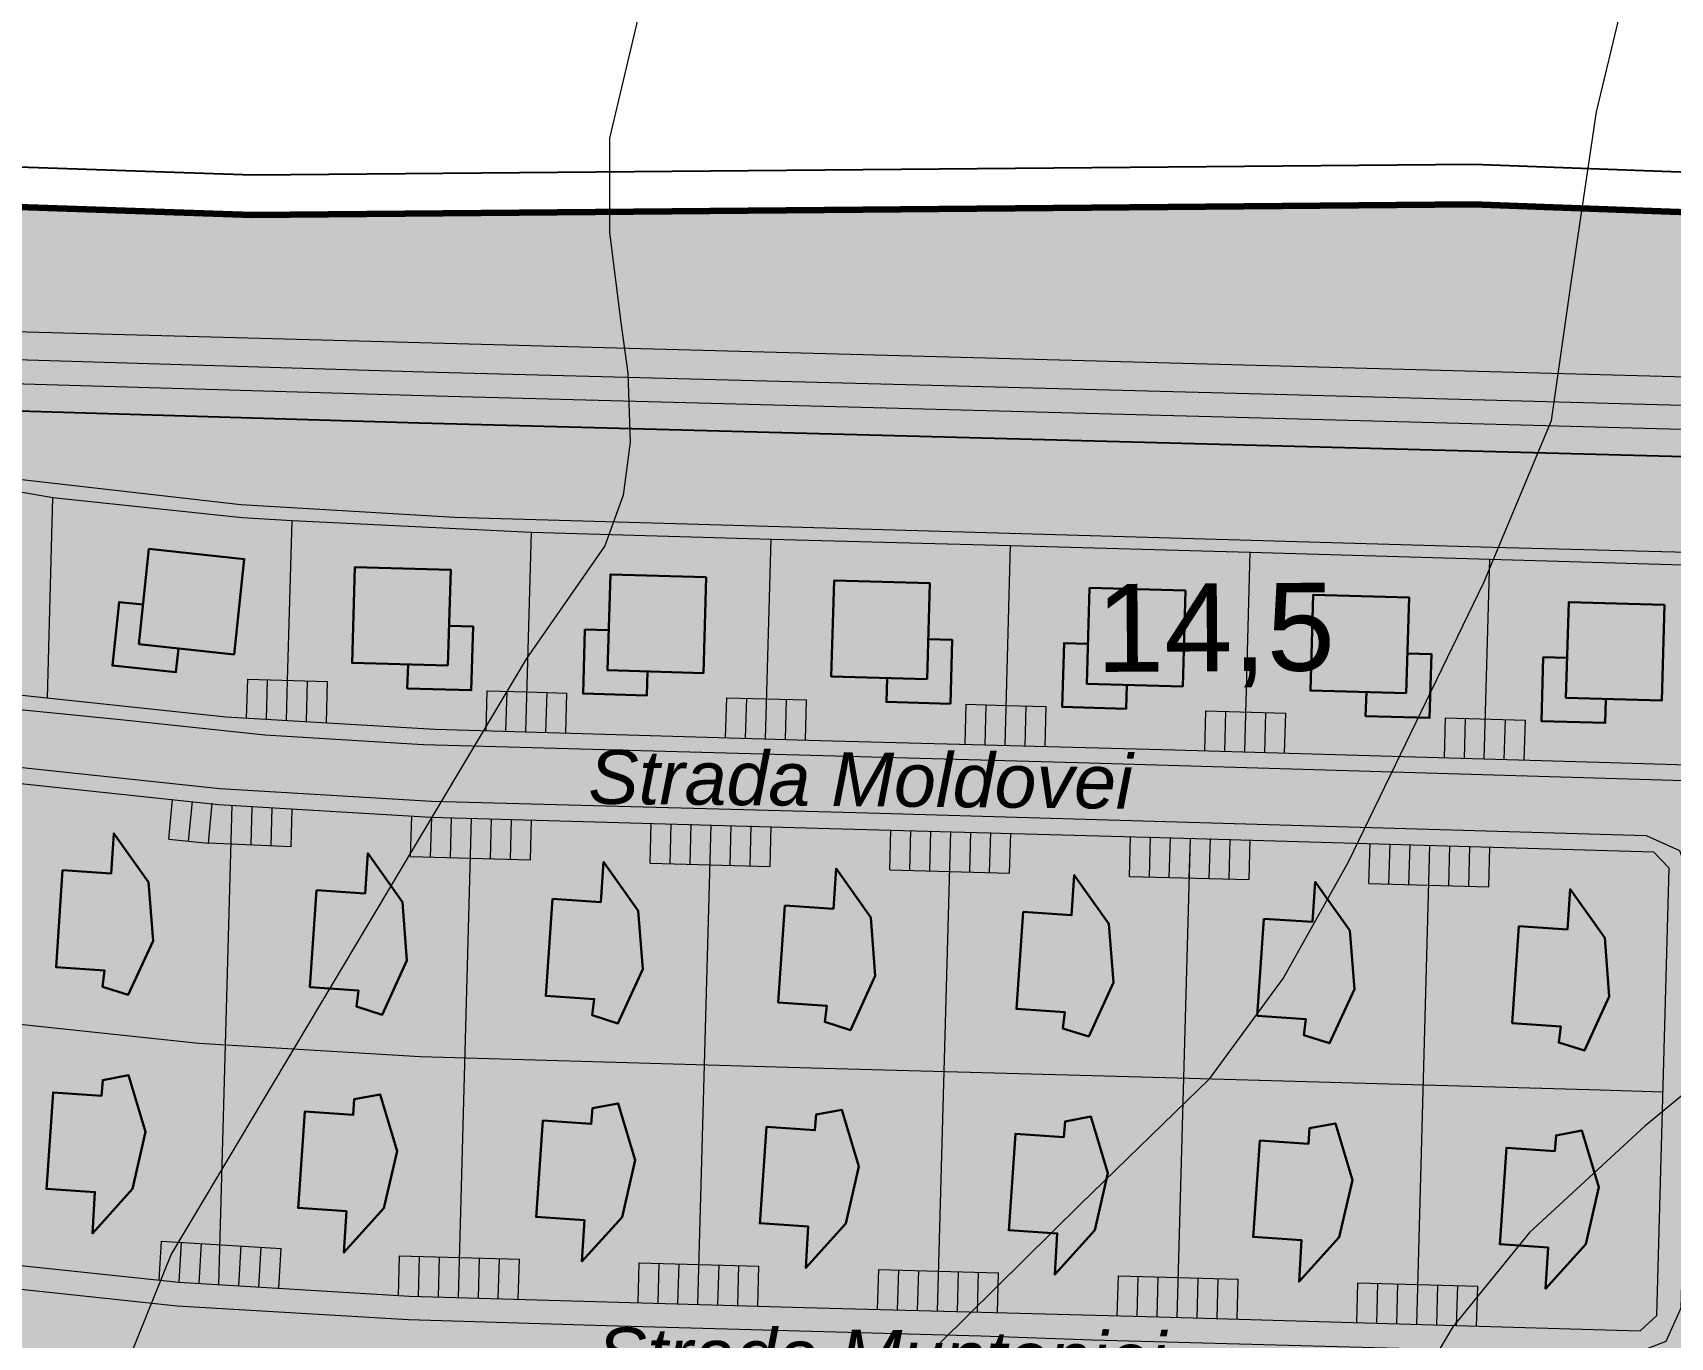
# Model space of a CAD drawing. Header units: metres. Extents: x 783184 to 1587399, y 282652 to 580595.
# Drawn here: x 788880.6 to 789085.5, y 290778.1 to 290941.3 of the extents above; entities that cross this region are included whole.
import ezdxf

# ---------------------------------------------------------------- set-up
doc = ezdxf.new("R2010")
doc.units = ezdxf.units.M
doc.header["$LTSCALE"] = 0.5
for name, color, linetype in [('cfr', 51, 'CONTINUOUS'), ('cladiri', 18, 'CONTINUOUS'), ('curbe  de nivelI', 7, 'CONTINUOUS'), ('denumire strazi', 3, 'CONTINUOUS'), ('Limita intravilan existent', 1, 'CONTINUOUS'), ('Limita intravilan propus', 5, 'CONTINUOUS'), ('locuinte P+3 P+4', 7, 'CONTINUOUS'), ('spatii verzi', 90, 'CONTINUOUS'), ('strazi', 7, 'CONTINUOUS'), ('zona activitati de turism si ageremnt', 7, 'CONTINUOUS')]:
    doc.layers.add(name, color=color, linetype=linetype)
doc.layers.add('cote de nivel', color=1, linetype='CONTINUOUS', lineweight=211)
doc.layers.add('Limite proprietati', color=7, linetype='CONTINUOUS', lineweight=5)
doc.styles.add('arial', font='arial.ttf')
doc.styles.add('ARIAL_ITALIC', font='ariali.ttf')

msp = doc.modelspace()

# ---------------------------------------------------------------- hatches: boundary and pattern name
at = {"layer": 'cfr', "lineweight": 70}
msp.add_hatch(color=193, dxfattribs=at).paths.add_polyline_path([(789737.12834, 290892.33896), (789732.91544, 290901.41289), (789710.73855, 290891.89087), (789670.24496, 290885.28906), (789654.21642, 290884.34661), (789586.9717, 290885.02966), (789361.61771, 290890.94557), (789240.6482, 290894.1634), (788929.21994, 290902.44748), (788876.68739, 290904.01832), (788836.65495, 290920.07741), (788804.27279, 290933.06729), (788771.62404, 290903.73721), (788840.77918, 290739.43212), (788849.99606, 290743.31146), (788783.60245, 290901.05543), (788806.32592, 290921.46911), (788832.93183, 290910.79634), (788874.61293, 290894.07588), (788928.93754, 290892.45146), (789240.38229, 290884.16693), (789361.35528, 290880.94901), (789586.78969, 290875.031), (789654.45941, 290874.34363), (789671.3459, 290875.33653), (789713.55751, 290882.21843)])
at = {"layer": 'cladiri', "lineweight": 30}
h = msp.add_hatch(color=0, dxfattribs=at)
h.paths.add_polyline_path([(788907.05345, 290875.46074), (788895.12038, 290876.72635), (788893.85477, 290864.79328), (788905.78784, 290863.52767)])
h.paths.add_polyline_path([(788893.85477, 290864.79328), (788894.38211, 290869.76539), (788891.39884, 290870.0818), (788890.5551, 290862.12641), (788898.51048, 290861.28267), (788898.82688, 290864.26594)])
h = msp.add_hatch(color=0, dxfattribs=at)
h.paths.add_polyline_path([(788932.90132, 290874.10967), (788920.9063, 290874.45537), (788920.5606, 290862.46035), (788932.55562, 290862.11465)])
h.paths.add_polyline_path([(788935.69841, 290867.02615), (788932.69966, 290867.11258), (788932.55562, 290862.11465), (788927.55769, 290862.2587), (788927.47127, 290859.25994), (788935.46795, 290859.02948)])
h = msp.add_hatch(color=0, dxfattribs=at)
h.paths.add_polyline_path([(788964.88803, 290873.18781), (788952.89302, 290873.53351), (788952.54732, 290861.53849), (788964.54234, 290861.19279)])
h.paths.add_polyline_path([(788952.54732, 290861.53849), (788952.69136, 290866.53642), (788949.6926, 290866.62284), (788949.46214, 290858.62616), (788957.45882, 290858.3957), (788957.54524, 290861.39445)])
h = msp.add_hatch(color=0, dxfattribs=at)
h.paths.add_polyline_path([(788992.87767, 290872.42519), (788980.88265, 290872.77089), (788980.53695, 290860.77587), (788992.53197, 290860.43018)])
h.paths.add_polyline_path([(788995.67477, 290865.34168), (788992.67601, 290865.4281), (788992.53197, 290860.43018), (788987.53405, 290860.57422), (788987.44762, 290857.57546), (788995.4443, 290857.345)])
h = msp.add_hatch(color=0, dxfattribs=at)
h.paths.add_polyline_path([(789024.86439, 290871.50333), (789012.86937, 290871.84903), (789012.52367, 290859.85401), (789024.51869, 290859.50832)])
h.paths.add_polyline_path([(789012.52367, 290859.85401), (789012.66771, 290864.85194), (789009.66896, 290864.93836), (789009.43849, 290856.94168), (789017.43517, 290856.71122), (789017.5216, 290859.70997)])
h = msp.add_hatch(color=0, dxfattribs=at)
h.paths.add_polyline_path([(789052.85141, 290870.6527), (789040.85639, 290870.9984), (789040.51069, 290859.00338), (789052.50571, 290858.65768)])
h.paths.add_polyline_path([(789055.64851, 290863.56918), (789052.64975, 290863.65561), (789052.50571, 290858.65768), (789047.50778, 290858.80172), (789047.42136, 290855.80297), (789055.41804, 290855.5725)])
h = msp.add_hatch(color=0, dxfattribs=at)
h.paths.add_polyline_path([(789084.8383, 290869.73084), (789072.84328, 290870.07653), (789072.49759, 290858.08151), (789084.49261, 290857.73582)])
h.paths.add_polyline_path([(789072.49759, 290858.08151), (789072.64163, 290863.07944), (789069.64287, 290863.16586), (789069.41241, 290855.16918), (789077.40909, 290854.93872), (789077.49551, 290857.93747)])
for points in [[(788895.08657, 290835.01861), (788890.74447, 290841.11492), (788890.40101, 290836.09122), (788884.32898, 290836.50635), (788883.4987, 290824.3623), (788889.57073, 290823.94716), (788889.3294, 290821.93257), (788892.54666, 290820.91728), (788895.65104, 290827.68591)], [(788926.86383, 290832.53408), (788922.52173, 290838.63039), (788922.17827, 290833.60669), (788916.10624, 290834.02183), (788915.27596, 290821.87777), (788921.34799, 290821.46263), (788921.10666, 290819.44804), (788924.32392, 290818.43275), (788927.4283, 290825.20138)], [(788956.38048, 290831.44688), (788952.03838, 290837.54319), (788951.69492, 290832.51949), (788945.62289, 290832.93463), (788944.79261, 290820.79057), (788950.86464, 290820.37543), (788950.62331, 290818.36084), (788953.84057, 290817.34555), (788956.94495, 290824.11418)], [(788985.48415, 290830.61273), (788981.14205, 290836.70904), (788980.79858, 290831.68533), (788974.72655, 290832.10047), (788973.89628, 290819.95642), (788979.9683, 290819.54128), (788979.72698, 290817.52669), (788982.94424, 290816.5114), (788986.04861, 290823.28003)], [(789015.29599, 290829.81031), (789010.95389, 290835.90662), (789010.61042, 290830.88292), (789004.53839, 290831.29806), (789003.70812, 290819.154), (789009.78014, 290818.73886), (789009.53882, 290816.72427), (789012.75608, 290815.70898), (789015.86045, 290822.47761)], [(789045.4479, 290828.96032), (789041.1058, 290835.05663), (789040.76233, 290830.03293), (789034.69031, 290830.44807), (789033.86003, 290818.30401), (789039.93206, 290817.88887), (789039.69073, 290815.87429), (789042.90799, 290814.85899), (789046.01236, 290821.62763)], [(789077.35235, 290828.03364), (789073.01025, 290834.12995), (789072.66678, 290829.10625), (789066.59475, 290829.52139), (789065.76448, 290817.37733), (789071.8365, 290816.96219), (789071.59518, 290814.94761), (789074.81244, 290813.93231), (789077.91681, 290820.70095)], [(788889.21043, 290808.28944), (788883.1384, 290808.70457), (788882.31408, 290796.64768), (788888.3609, 290796.23427), (788888.04739, 290791.0649), (788893.06344, 290796.6259), (788894.70935, 290803.75338), (788892.58056, 290810.84919), (788889.34455, 290810.25117)], [(788920.69818, 290805.88806), (788914.62615, 290806.3032), (788913.80183, 290794.24631), (788919.84866, 290793.8329), (788919.53514, 290788.66353), (788924.5512, 290794.22452), (788926.1971, 290801.35201), (788924.06831, 290808.44781), (788920.8323, 290807.84979)], [(788950.4952, 290804.76849), (788944.42318, 290805.18363), (788943.59886, 290793.12674), (788949.64568, 290792.71332), (788949.33216, 290787.54396), (788954.34822, 290793.10495), (788955.99412, 290800.23243), (788953.86533, 290807.32824), (788950.62932, 290806.73022)], [(788978.49771, 290803.96146), (788972.42569, 290804.37659), (788971.60137, 290792.3197), (788977.64819, 290791.90629), (788977.33467, 290786.73692), (788982.35073, 290792.29792), (788983.99663, 290799.4254), (788981.86784, 290806.52121), (788978.63183, 290805.92319)], [(789009.66158, 290803.12265), (789003.58956, 290803.53779), (789002.76524, 290791.4809), (789008.81206, 290791.06748), (789008.49855, 290785.89811), (789013.5146, 290791.45911), (789015.1605, 290798.58659), (789013.03171, 290805.6824), (789009.79571, 290805.08438)], [(789040.25765, 290802.26203), (789034.18563, 290802.67717), (789033.36131, 290790.62028), (789039.40813, 290790.20687), (789039.09462, 290785.0375), (789044.11067, 290790.59849), (789045.75657, 290797.72598), (789043.62778, 290804.82178), (789040.39178, 290804.22376)], [(789071.11437, 290801.36578), (789065.04235, 290801.78092), (789064.21803, 290789.72403), (789070.26485, 290789.31062), (789069.95133, 290784.14125), (789074.96739, 290789.70225), (789076.61329, 290796.82973), (789074.4845, 290803.92554), (789071.24849, 290803.32752)]]:
    msp.add_hatch(color=0, dxfattribs=at).paths.add_polyline_path(points)
at = {"layer": 'locuinte P+3 P+4', "lineweight": 25, "true_color": 0xff3399}
msp.add_hatch(color=230, dxfattribs=at).paths.add_polyline_path([(789635.90233, 290861.71669), (789453.01587, 290866.89901), (789317.13602, 290870.38859), (789063.35072, 290876.90614), (788966.83172, 290879.70958), (788933.42382, 290880.6724), (788906.64964, 290882.2313), (788853.24026, 290888.33883), (788852.49202, 290859.2766), (788891.97469, 290855.32245), (788909.62039, 290853.45096), (788929.44281, 290852.26844), (789012.86073, 290849.94298), (789132.25886, 290846.41256), (789330.12122, 290840.91874), (789541.68384, 290834.83111), (789602.64603, 290833.74541), (789610.14781, 290834.13861), (789635.32953, 290840.98855)])
at = {"layer": 'locuinte P+3 P+4', "lineweight": 70, "true_color": 0xff3399}
msp.add_hatch(color=230, dxfattribs=at).paths.add_polyline_path([(789088.34811, 290834.69335), (789086.71152, 290838.97984), (789082.5246, 290840.85656), (788985.16468, 290843.69548), (788930.50156, 290845.16679), (788904.01184, 290846.74705), (788851.41038, 290852.32591), (788847.59178, 290851.43728), (788845.1279, 290848.40992), (788845.08381, 290844.46699), (788863.44497, 290789.22237), (788868.50294, 290785.14854), (788898.64593, 290781.9516), (788927.62925, 290780.22258), (788952.36518, 290779.50969), (788999.2718, 290778.20005), (789013.23319, 290777.69552), (789080.70895, 290775.87934), (789085.00589, 290777.51451), (789086.88399, 290781.71097)])
at = {"layer": 'spatii verzi', "lineweight": 70}
msp.add_hatch(color=256, dxfattribs=at).paths.add_polyline_path([(789732.89936, 290901.44754), (789729.12844, 290909.56951), (789721.96351, 290907.09537), (789710.5448, 290903.99456), (789696.85692, 290900.96311), (789679.54817, 290898.19139), (789666.05899, 290896.8076), (789645.77951, 290895.9234), (789626.72292, 290895.77178), (789338.99677, 290904.27273), (789152.8642, 290910.17352), (789007.08288, 290913.31263), (788853.52768, 290918.04064), (788829.31527, 290923.082), (788876.70172, 290903.97723), (789298.47365, 290892.52671), (789624.10254, 290884.63525), (789644.18928, 290884.39714), (789662.44921, 290884.52117), (789671.64135, 290885.51473), (789710.89453, 290891.96958)])
at = {"layer": 'zona activitati de turism si ageremnt', "lineweight": 20}
h = msp.add_hatch(dxfattribs=at)
h.set_pattern_fill('GOST_GROUND', color=132)
h.set_pattern_definition([(45, (-10956.988, 0), (14.14213562, -9e-16), [20]), (45, (-10953.988, 0), (14.14213562, -9e-16), [20]), (45, (-10950.988, 0), (14.14213562, -9e-16), [20])])
h.paths.add_polyline_path([(789960.43, 290754.62), (789948.886, 290767.954), (789929, 290934), (789920, 290984), (789906, 291017), (789865, 290965), (789828, 290929), (789790, 290903), (789741, 290884), (789728, 290912), (789689.713, 290903.052), (789608.354, 290898.422), (789530.632, 290899.745), (789444.036, 290903.815), (789403.963, 290905.698), (789272.001, 290911.982), (789060.83, 290919.837), (788908.033, 290918.514), (788838.64271, 290920.86547), (788853.24026, 290888.33883), (788852.49202, 290859.2766), (788841.24457, 290854.02585), (788862.96603, 290776.50677), (788904.79969, 290651.91197), (788932.62273, 290645.05987), (788896.80522, 290497.8213), (788974.14114, 290502.97163), (788963.43024, 290400.47191), (788854.26744, 290346.81395), (788830.58416, 290332.50866), (788794.33625, 290294.11498), (788768.81812, 290250.59962), (788737.21176, 290183.81719), (788727.5772, 290126.96053), (788795.13287, 289921.67692), (788861.26897, 289858.79684), (788986.25649, 289826.14723), (789153.29098, 289786.24259), (789274.77868, 289755.72632), (789399.92099, 289732.90238), (789440.63321, 289644.88971), (789178.96658, 289523.76039), (788683.36221, 289327.11058), (788785.57698, 289090.3679), (789027.44979, 289162.53767), (789055.24387, 289159.22426), (789050.76018, 288967.36668), (788870.87, 288892.8182), (789031.49748, 288520.78411), (789346.88236, 288526.13147), (789348.13, 288529.74), (789351.75, 288573.1), (789347.35, 288613.62), (789334.4, 288642.48), (789307.64, 288691.62), (789283.78, 288742.93), (789269.32, 288779.78), (789266.43, 288818.81), (789264.98, 288870.84), (789259.96, 288903.19), (789248.39, 288942.94), (789248.39, 288981.24), (789249.84, 289022.44), (789258.51, 289043.39), (789288.16, 289086.03), (789324.63, 289131.46), (789338.05, 289159.74), (789338.78, 289187.2), (789338.78, 289215.8), (789346.01, 289235.31), (789348.9, 289272.17), (789349.62, 289325.64), (789353.96, 289379.12), (789365.53, 289410.2), (789384.33, 289451.39), (789411.26, 289495.94), (789426.56, 289530.45), (789438.93, 289570.99), (789447.67, 289608.22), (789451.12, 289633.35), (789453.96, 289652), (789458.41, 289674.33), (789467.61, 289673.16), (789468.38, 289676.19), (789472.25, 289681.02), (789483.63, 289690.82), (789487.89, 289696.87), (789488.25, 289702.94), (789482.17, 289706.6), (789473.31, 289707.12), (789463.92, 289707.15), (789460.79, 289710.88), (789460.03427, 289720.33374), (789470.72, 289723.65), (789471.47023, 289725.54763), (789487.66516, 289727.19831), (789502.67076, 289718.92599), (789505.65, 289718.41), (789517.25133, 289721.22033), (789534.84, 289735.95), (789543.72, 289750.86), (789540.73, 289755.73), (789537.31187, 289755.68642), (789522.63, 289747.46), (789492.61, 289742.46), (789463.27875, 289741.27719), (789460.6, 289755.95), (789450.84, 289764.24), (789448.8, 289774.39), (789439.25, 289779.43), (789430.34, 289795), (789396.71, 289809.2), (789376.52, 289825.47), (789372.34, 289833.53), (789355.21, 289822.2), (789320.69, 289828.18), (789296.6, 289846.08), (789293.93, 289856.98), (789292.43, 289869.42), (789276.19, 289876.29), (789263.78, 289895.05), (789235.96, 289913.44), (789219.8, 289924.31), (789203.69, 289932.82), (789186.46, 289936.91), (789172.21186, 289942.21862), (789160.91, 289937.4), (789141.66, 289936.99), (789126.26, 289936.57), (789109.68, 289939.8), (789094.84, 289943.2), (789084.64, 289945.82), (789066.27, 289954.56), (789050.77, 289965.72), (789041.68, 289975.98), (789036.07, 289979.91), (789029.88, 289976.69), (789020.18, 289957.13), (789007.67, 289953.41), (788900.7, 289945.68), (788859.56, 289956.44), (788830.83, 289994.37), (788793.71, 290126.62), (788790.4, 290164.02), (788800.11, 290196.77), (788805.04, 290221.59), (788839, 290276.8), (788859.23, 290289.33), (788914.71, 290308.84), (788973.8, 290331.43), (789000.75, 290362.64), (789064.26, 290397.54), (789095.38, 290406.98), (789139.69943, 290419.7474), (789183.55, 290449.82), (789232.56, 290499.74), (789268.53, 290536.85), (789306.84, 290565.04), (789369.51, 290588.01), (789431.29, 290603.77), (789530.64, 290550.26), (789597.65, 290543.65), (789650.72, 290553.8), (789700.08, 290579.99), (789754.65, 290609.82), (789831.65, 290647.92), (789854.07, 290659.01), (789966.07, 290708.13)])

# ---------------------------------------------------------------- linework, layer by layer
at = {"layer": 'cfr', "color": 0, "lineweight": 20}
for points in [[(789734.63075, 290897.71839), (789713.23895, 290888.53347), (789671.54274, 290881.73559), (789654.91364, 290880.75783), (789587.37142, 290881.4439), (789544.03591, 290882.58153), (789447.52547, 290885.11509), (789361.96114, 290887.36129), (789240.98919, 290890.57918), (789133.48763, 290893.43875), (789036.00411, 290896.03184), (788929.54939, 290898.86357), (788875.76239, 290900.47192), (788834.57589, 290916.99397), (788805.21546, 290928.77169), (788775.87262, 290902.41148), (788843.17547, 290742.50723)], [(789735.89462, 290894.99621), (789714.08463, 290885.63174), (789671.87303, 290878.74983), (789654.98653, 290877.75693), (789587.31681, 290878.4443), (789543.95719, 290879.58256), (789447.44674, 290882.11612), (789361.88241, 290884.36232), (789240.90942, 290887.58024), (789133.40786, 290890.43981), (789035.92434, 290893.03291), (788929.46467, 290895.86477), (788875.14005, 290897.48919), (788833.45895, 290914.20964), (788805.8314, 290925.29224), (788779.46614, 290901.60695), (788845.94053, 290743.67103)]]:
    msp.add_lwpolyline(points, dxfattribs=at)
at = {"layer": 'cfr', "color": 0, "lineweight": 25}
msp.add_lwpolyline([(789737.12834, 290892.33896), (789713.55751, 290882.21843), (789671.3459, 290875.33653), (789654.45941, 290874.34363), (789586.78969, 290875.031), (789543.43006, 290876.16926), (789446.91962, 290878.70281), (789361.35528, 290880.94901), (789240.38229, 290884.16693), (789132.88074, 290887.02651), (789035.39721, 290889.6196), (788928.93754, 290892.45146), (788874.61293, 290894.07588), (788832.93183, 290910.79634), (788806.32592, 290921.46911), (788783.60245, 290901.05543), (788849.99606, 290743.31146)], dxfattribs=at)
at = {"layer": 'cladiri', "color": 0, "linetype": 'ByBlock', "lineweight": 30}
for points in [[(788893.85477, 290864.79328), (788895.12038, 290876.72635), (788907.05345, 290875.46074), (788905.78784, 290863.52767)], [(788932.55562, 290862.11465), (788932.90132, 290874.10967), (788920.9063, 290874.45537), (788920.5606, 290862.46035)], [(788964.88803, 290873.18781), (788964.54234, 290861.19279), (788952.54732, 290861.53849), (788952.89302, 290873.53351)], [(788992.53197, 290860.43018), (788992.87767, 290872.42519), (788980.88265, 290872.77089), (788980.53695, 290860.77587)], [(789024.86439, 290871.50333), (789024.51869, 290859.50832), (789012.52367, 290859.85401), (789012.86937, 290871.84903)], [(789052.50571, 290858.65768), (789052.85141, 290870.6527), (789040.85639, 290870.9984), (789040.51069, 290859.00338)], [(789084.8383, 290869.73084), (789084.49261, 290857.73582), (789072.49759, 290858.08151), (789072.84328, 290870.07653)]]:
    msp.add_lwpolyline(points, close=True, dxfattribs=at)
for points in [[(788894.3821, 290869.76539), (788891.39884, 290870.0818), (788890.5551, 290862.12641), (788898.51048, 290861.28267), (788898.82688, 290864.26594)], [(788932.69966, 290867.11258), (788935.69841, 290867.02615), (788935.46795, 290859.02948), (788927.47127, 290859.25994), (788927.55769, 290862.2587)], [(788952.69136, 290866.53642), (788949.6926, 290866.62284), (788949.46214, 290858.62616), (788957.45882, 290858.3957), (788957.54524, 290861.39445)], [(788992.67601, 290865.4281), (788995.67477, 290865.34168), (788995.4443, 290857.345), (788987.44762, 290857.57546), (788987.53405, 290860.57422)], [(789012.66771, 290864.85194), (789009.66896, 290864.93836), (789009.43849, 290856.94168), (789017.43517, 290856.71122), (789017.5216, 290859.70997)], [(789052.64975, 290863.65561), (789055.64851, 290863.56918), (789055.41804, 290855.5725), (789047.42136, 290855.80297), (789047.50778, 290858.80172)], [(789072.64163, 290863.07944), (789069.64287, 290863.16586), (789069.41241, 290855.16918), (789077.40909, 290854.93872), (789077.49551, 290857.93747)]]:
    msp.add_lwpolyline(points, dxfattribs=at)
at = {"layer": 'cladiri', "color": 0, "lineweight": 30}
for points in [[(788884.32898, 290836.50635), (788890.40101, 290836.09122), (788890.74447, 290841.11492), (788895.08657, 290835.01861), (788895.65104, 290827.68591), (788892.54666, 290820.91728), (788889.3294, 290821.93257), (788889.57073, 290823.94716), (788883.4987, 290824.3623), (788884.32898, 290836.50635)], [(788916.10624, 290834.02183), (788922.17827, 290833.60669), (788922.52173, 290838.63039), (788926.86383, 290832.53408), (788927.4283, 290825.20138), (788924.32392, 290818.43275), (788921.10666, 290819.44804), (788921.34799, 290821.46263), (788915.27596, 290821.87777), (788916.10624, 290834.02183)], [(788945.62289, 290832.93463), (788951.69492, 290832.51949), (788952.03838, 290837.54319), (788956.38048, 290831.44688), (788956.94495, 290824.11418), (788953.84057, 290817.34555), (788950.62331, 290818.36084), (788950.86464, 290820.37543), (788944.79261, 290820.79057), (788945.62289, 290832.93463)], [(788974.72655, 290832.10047), (788980.79858, 290831.68533), (788981.14205, 290836.70904), (788985.48415, 290830.61273), (788986.04861, 290823.28003), (788982.94424, 290816.5114), (788979.72698, 290817.52669), (788979.9683, 290819.54128), (788973.89628, 290819.95642), (788974.72655, 290832.10047)], [(789004.53839, 290831.29806), (789010.61042, 290830.88292), (789010.95389, 290835.90662), (789015.29599, 290829.81031), (789015.86045, 290822.47761), (789012.75608, 290815.70898), (789009.53882, 290816.72427), (789009.78014, 290818.73886), (789003.70812, 290819.154), (789004.53839, 290831.29806)], [(789034.69031, 290830.44807), (789040.76233, 290830.03293), (789041.1058, 290835.05663), (789045.4479, 290828.96032), (789046.01236, 290821.62763), (789042.90799, 290814.85899), (789039.69073, 290815.87429), (789039.93206, 290817.88887), (789033.86003, 290818.30401), (789034.69031, 290830.44807)], [(789066.59475, 290829.52139), (789072.66678, 290829.10625), (789073.01025, 290834.12995), (789077.35235, 290828.03364), (789077.91681, 290820.70095), (789074.81244, 290813.93231), (789071.59518, 290814.94761), (789071.8365, 290816.96219), (789065.76448, 290817.37733), (789066.59475, 290829.52139)], [(788882.30812, 290796.56052), (788883.1384, 290808.70457), (788889.21043, 290808.28944), (788889.34455, 290810.25117), (788892.58056, 290810.84919), (788894.70935, 290803.75338), (788893.06344, 290796.6259), (788888.04739, 290791.0649), (788888.3609, 290796.23427), (788882.31408, 290796.64768)], [(788913.79588, 290794.15915), (788914.62615, 290806.3032), (788920.69818, 290805.88806), (788920.8323, 290807.84979), (788924.06831, 290808.44781), (788926.1971, 290801.35201), (788924.5512, 290794.22452), (788919.53514, 290788.66353), (788919.84866, 290793.8329), (788913.80183, 290794.24631)], [(788943.5929, 290793.03957), (788944.42318, 290805.18363), (788950.4952, 290804.76849), (788950.62932, 290806.73022), (788953.86533, 290807.32824), (788955.99412, 290800.23243), (788954.34822, 290793.10495), (788949.33216, 290787.54396), (788949.64568, 290792.71332), (788943.59886, 290793.12674)], [(788971.59541, 290792.23254), (788972.42569, 290804.37659), (788978.49771, 290803.96146), (788978.63183, 290805.92319), (788981.86784, 290806.52121), (788983.99663, 290799.4254), (788982.35073, 290792.29792), (788977.33467, 290786.73692), (788977.64819, 290791.90629), (788971.60137, 290792.3197)], [(789002.75928, 290791.39373), (789003.58956, 290803.53779), (789009.66158, 290803.12265), (789009.79571, 290805.08438), (789013.03171, 290805.6824), (789015.1605, 290798.58659), (789013.5146, 290791.45911), (789008.49855, 290785.89811), (789008.81206, 290791.06748), (789002.76524, 290791.4809)], [(789033.35535, 290790.53312), (789034.18563, 290802.67717), (789040.25765, 290802.26203), (789040.39178, 290804.22376), (789043.62778, 290804.82178), (789045.75657, 290797.72598), (789044.11067, 290790.59849), (789039.09462, 290785.0375), (789039.40813, 290790.20687), (789033.36131, 290790.62028)], [(789064.21207, 290789.63687), (789065.04235, 290801.78092), (789071.11437, 290801.36578), (789071.24849, 290803.32752), (789074.4845, 290803.92554), (789076.61329, 290796.82973), (789074.96739, 290789.70225), (789069.95133, 290784.14125), (789070.26485, 290789.31062), (789064.21803, 290789.72403)]]:
    msp.add_lwpolyline(points, dxfattribs=at)
at = {"layer": 'curbe  de nivelI', "color": 21, "lineweight": 5}
for points in [[(788922.31776, 290646.23233), (788929.05002, 290665.43735), (788943.49716, 290701.17146), (788950.93966, 290717.36121), (788962.77987, 290736.84779), (788976.35146, 290756.10047), (788990.65265, 290773.89464), (789011.70355, 290794.6798), (789027.90185, 290810.43197), (789037.09545, 290822.9754), (789045.26761, 290837.56074), (789062.23076, 290872.52252), (789070.69477, 290892.79617), (789073.17559, 290910.29858), (789076.30281, 290931.41144), (789083.62199, 290961.84312), (789086.93322, 290968.81667)], [(788956.51906, 290943.99347), (788952.76967, 290928.13892), (788952.76967, 290916.32009), (788954.21171, 290905.07775), (788955.07696, 290898.73593), (788955.36541, 290890.08798), (788954.50016, 290883.4579), (788952.19282, 290877.11607), (788942.38663, 290862.99112), (788897.92461, 290788.44512), (788890.71417, 290770.5727), (788886.09953, 290756.15945), (788882.35008, 290742.32276), (788881.77323, 290732.81003), (788880.61958, 290719.2616), (788878.60063, 290706.86621), (788872.2555, 290692.1647), (788857.78793, 290677.3428), (788841.92495, 290669.27141), (788827.79252, 290664.94745), (788808.757, 290664.37089), (788792.60562, 290668.11836), (788770.31843, 290676.19758)], [(789099.41792, 290818.5396), (789082.35234, 290804.48199), (789067.91222, 290791.17413), (789058.34799, 290779.36575), (789049.53389, 290764.5584), (789034.11484, 290735.77097), (789030.36415, 290723.96259), (789020.61239, 290693.2233), (789011.58647, 290671.96083), (789001.83472, 290651.15558), (788992.08296, 290630.3503)]]:
    msp.add_lwpolyline(points, dxfattribs=at)
at = {"layer": 'Limita intravilan existent', "color": 0, "lineweight": 50}
msp.add_lwpolyline([(789272.001, 290911.982), (789060.83, 290919.837), (788908.033, 290918.514), (788829.981, 290921.159), (788807.888, 290931.611), (788767.936, 290953.836), (788735.657, 290978.442), (788708.669, 291001.99), (788682.475, 291029.771), (788704.965, 291048.557), (788698.086, 291058.346), (788660.78, 291094.859), (788640.406, 291117.348), (788613.683, 291151.215)], dxfattribs=at)
at = {"layer": 'Limita intravilan propus', "color": 0, "lineweight": 25}
msp.add_lwpolyline([(789272.21285, 290916.97758), (789060.90132, 290924.8378), (788908.09605, 290923.51473), (788831.18418, 290926.1211), (788810.17493, 290936.06038), (788770.68107, 290958.03052), (788738.81968, 290982.31818), (788712.13981, 291005.59733), (788689.75563, 291029.33769), (788711.70056, 291047.66839), (788701.91228, 291061.59737), (788664.38466, 291098.32728), (788644.22577, 291120.57884), (788618.23906, 291153.51272)], dxfattribs=at)
msp.add_lwpolyline([(789272.21285, 290916.97758), (789060.90132, 290924.8378), (788908.09605, 290923.51473), (788831.18418, 290926.1211), (788810.17493, 290936.06038), (788770.68107, 290958.03052), (788738.81968, 290982.31818), (788712.13981, 291005.59733), (788689.75563, 291029.33769), (788711.70056, 291047.66839), (788701.91228, 291061.59737), (788664.38466, 291098.32728), (788644.22577, 291120.57884), (788618.23906, 291153.51272)], dxfattribs=at)
at = {"layer": 'Limita intravilan propus', "color": 0, "lineweight": 50}
msp.add_lwpolyline([(789272.001, 290911.982), (789060.83, 290919.837), (788908.033, 290918.514), (788829.981, 290921.159), (788807.888, 290931.611), (788767.936, 290953.836), (788735.657, 290978.442), (788708.669, 291001.99), (788682.475, 291029.771), (788704.965, 291048.557), (788698.086, 291058.346), (788660.78, 291094.859), (788640.406, 291117.348), (788613.683, 291151.215)], dxfattribs=at)
at = {"layer": 'Limita intravilan propus', "color": 1, "lineweight": 211}
msp.add_lwpolyline([(789272.001, 290911.982), (789060.83, 290919.837), (788908.033, 290918.514), (788829.981, 290921.159), (788807.888, 290931.611), (788767.936, 290953.836), (788735.657, 290978.442), (788708.669, 291001.99), (788682.475, 291029.771), (788704.965, 291048.557), (788698.086, 291058.346), (788660.78, 291094.859), (788640.406, 291117.348), (788613.683, 291151.215)], dxfattribs=at)
msp.add_lwpolyline([(789272.001, 290911.982), (789060.83, 290919.837), (788908.033, 290918.514), (788829.981, 290921.159), (788807.888, 290931.611), (788767.936, 290953.836), (788735.657, 290978.442), (788708.669, 291001.99), (788682.475, 291029.771), (788704.965, 291048.557), (788698.086, 291058.346), (788660.78, 291094.859), (788640.406, 291117.348), (788613.683, 291151.215)], dxfattribs=at)
at = {"layer": 'Limite proprietati', "color": 0, "linetype": 'ByBlock', "lineweight": 5}
for p, q in [((788853.24026, 290888.33883), (788883.10846, 290883.15474)), ((788882.41577, 290858.08799), (788883.10846, 290883.15474)), ((788883.10846, 290883.15474), (788906.81862, 290880.64006)), ((788906.81862, 290880.64006), (788913.04017, 290880.26891)), ((788912.48741, 290860.26633), (788913.04017, 290880.26891)), ((788913.04017, 290880.26891), (788943.01159, 290878.82037)), ((788942.321, 290853.82989), (788943.01159, 290878.82037)), ((788943.01159, 290878.82037), (788972.99916, 290877.95612)), ((788972.30857, 290852.96565), (788972.99916, 290877.95612)), ((788972.99916, 290877.95612), (789002.98794, 290877.13588)), ((789002.29736, 290852.14541), (789002.98919, 290877.18104)), ((789002.98794, 290877.13588), (789032.97658, 290876.31004)), ((789032.2865, 290851.33823), (789032.97658, 290876.31004)), ((789032.97658, 290876.31004), (789062.96396, 290875.43904)), ((789062.2736, 290850.45678), (789062.96396, 290875.43904)), ((789062.96396, 290875.43904), (789092.95114, 290874.56062)), ((788907.35555, 290855.56358), (788907.48932, 290860.40445)), ((788907.48932, 290860.40445), (788917.48551, 290860.12821)), ((788909.85239, 290855.41463), (788909.98837, 290860.33539)), ((788912.3493, 290855.26824), (788912.48741, 290860.26633)), ((788914.84607, 290855.11673), (788914.98646, 290860.19727)), ((788917.3429, 290854.96778), (788917.48551, 290860.12821)), ((788937.32286, 290853.96622), (788937.46093, 290858.96252)), ((788937.46093, 290858.96252), (788942.45912, 290858.82799)), ((788939.82191, 290853.89716), (788939.96002, 290858.89525)), ((788942.45912, 290858.82799), (788947.45721, 290858.68987)), ((788944.81997, 290853.75787), (788944.95817, 290858.75893)), ((788947.31893, 290853.68585), (788947.45721, 290858.68987)), ((788967.31043, 290853.10197), (788967.4485, 290858.09827)), ((788967.4485, 290858.09827), (788972.44669, 290857.96374)), ((788969.80948, 290853.03291), (788969.94759, 290858.03101)), ((788972.44669, 290857.96374), (788977.44478, 290857.82562)), ((788974.80754, 290852.89363), (788974.94574, 290857.89468)), ((788977.3065, 290852.8216), (788977.44478, 290857.82562)), ((788997.29917, 290852.27995), (788997.43728, 290857.27804)), ((788997.43728, 290857.27804), (789002.43548, 290857.14351)), ((788999.79826, 290852.21268), (788999.93638, 290857.21077)), ((789002.43548, 290857.14351), (789007.43357, 290857.00539)), ((789004.79645, 290852.07815), (789004.93452, 290857.07445)), ((789007.2955, 290852.00909), (789007.43357, 290857.00539)), ((789027.28809, 290851.46472), (789027.42592, 290856.45225)), ((789027.42592, 290856.45225), (789037.4221, 290856.17601)), ((789029.78704, 290851.39214), (789029.92496, 290856.38319)), ((789034.78494, 290851.24697), (789034.92306, 290856.24507)), ((789037.28389, 290851.17439), (789037.4221, 290856.17601)), ((788934.82381, 290854.03528), (788934.82411, 290854.04595)), ((789057.27548, 290850.59373), (789057.41301, 290855.5708)), ((789057.41301, 290855.5708), (789067.40919, 290855.29457)), ((789059.77442, 290850.52114), (789059.91206, 290855.50174)), ((789064.77232, 290850.37598), (789064.91015, 290855.36363)), ((789067.27127, 290850.30339), (789067.40919, 290855.29457)), ((789009.79455, 290851.94003), (789009.79465, 290851.94362)), ((788897.61055, 290840.38791), (788898.08763, 290845.3669)), ((788900.09915, 290840.14946), (788900.57623, 290845.12845)), ((788902.58775, 290839.911), (788903.06483, 290844.88999)), ((788903.89518, 290784.64379), (788905.55343, 290844.65153)), ((788907.91679, 290839.67206), (788908.05027, 290844.50258)), ((788910.41464, 290839.56006), (788910.54711, 290844.35363)), ((788912.9125, 290839.44806), (788913.04395, 290844.20468)), ((788927.88453, 290838.22862), (788928.02498, 290843.31098)), ((788930.38359, 290838.16016), (788930.52175, 290843.15945)), ((788932.88266, 290838.0917), (788933.02079, 290843.09039)), ((788933.86243, 290783.04419), (788935.51984, 290843.02133)), ((788937.88078, 290837.95478), (788938.0188, 290842.94931)), ((788940.37985, 290837.88632), (788940.51777, 290842.87729)), ((788942.87891, 290837.81786), (788943.01673, 290842.80527)), ((788957.87308, 290837.39992), (788958.01125, 290842.39981)), ((788960.37215, 290837.33146), (788960.5103, 290842.33075)), ((788962.87121, 290837.263), (788963.00934, 290842.26169)), ((788963.85, 290782.17994), (788965.50839, 290842.19263)), ((788967.86933, 290837.12608), (788968.00743, 290842.12357)), ((788970.3684, 290837.05762), (788970.50648, 290842.05451)), ((788972.86746, 290836.98915), (788973.00553, 290841.98545)), ((788897.61055, 290840.38791), (788902.58775, 290839.911)), ((788912.9125, 290839.44806), (788902.58775, 290839.911)), ((788987.86164, 290836.57122), (788987.9998, 290841.5711)), ((788990.3607, 290836.50276), (788990.49885, 290841.50204)), ((788992.85976, 290836.43429), (788992.99789, 290841.43299)), ((788993.83844, 290781.34738), (788995.49694, 290841.36393)), ((788997.85789, 290836.29737), (788997.99599, 290841.29487)), ((789000.35695, 290836.22891), (789000.49503, 290841.22581)), ((789002.85601, 290836.16045), (789002.99408, 290841.15675)), ((789017.85019, 290835.74251), (789017.98835, 290840.7424)), ((789020.34925, 290835.67405), (789020.4874, 290840.67334)), ((789022.84831, 290835.60559), (789022.98645, 290840.60428)), ((789023.82746, 290780.5353), (789025.48549, 290840.53522)), ((789025.34738, 290835.53713), (789025.48549, 290840.53522)), ((789027.84644, 290835.46867), (789027.98454, 290840.46616)), ((789030.3455, 290835.40021), (789030.48359, 290840.39711)), ((789032.84456, 290835.33175), (789032.98263, 290840.32805)), ((789047.83665, 290834.83818), (789047.9754, 290839.85921)), ((789050.33571, 290834.76972), (789050.47435, 290839.78663)), ((789052.83478, 290834.70126), (789052.9733, 290839.71405)), ((788927.88453, 290838.22862), (788942.87891, 290837.81786)), ((789053.81484, 290779.6643), (789055.47225, 290839.64146)), ((789057.8329, 290834.56433), (789057.9712, 290839.56888)), ((789060.33196, 290834.49587), (789060.47014, 290839.4963)), ((789062.83103, 290834.42741), (789062.96909, 290839.42371)), ((789083.46329, 290838.82845), (789085.40446, 290836.77405)), ((788957.87308, 290837.39992), (788972.86746, 290836.98915)), ((788987.86164, 290836.57122), (789002.85601, 290836.16045)), ((789017.85019, 290835.74251), (789032.84456, 290835.33175)), ((789083.85746, 290780.79229), (789085.40446, 290836.77405)), ((789047.83665, 290834.83818), (789062.83103, 290834.42741)), ((788896.41539, 290785.205), (788896.70922, 290790.08288)), ((788896.70922, 290790.08288), (788904.19598, 290789.63729)), ((788898.90427, 290784.94519), (788899.20481, 290789.93435)), ((788901.39975, 290784.79487), (788901.70039, 290789.78582)), ((788904.19598, 290789.63729), (788911.6824, 290789.18633)), ((788906.39092, 290784.49781), (788906.69145, 290789.48697)), ((788908.88639, 290784.34749), (788909.18693, 290789.33665)), ((788911.38187, 290784.19717), (788911.6824, 290789.18633)), ((788926.36524, 290783.24957), (788926.50326, 290788.24408)), ((788926.50326, 290788.24408), (788934.00055, 290788.04228)), ((788928.86429, 290783.18052), (788929.00235, 290788.17682)), ((788931.36333, 290783.11146), (788931.50145, 290788.10955)), ((788934.00055, 290788.04228), (788941.49768, 290787.83511)), ((788936.36139, 290782.97217), (788936.49959, 290787.97322)), ((788938.86036, 290782.90015), (788938.99864, 290787.90417)), ((788941.35932, 290782.82813), (788941.49768, 290787.83511)), ((788956.35281, 290782.38533), (788956.49083, 290787.37983)), ((788956.49083, 290787.37983), (788963.98812, 290787.17804)), ((788958.85186, 290782.31627), (788958.98993, 290787.31257)), ((788961.3509, 290782.24721), (788961.48902, 290787.2453)), ((788963.98812, 290787.17804), (788971.48525, 290786.97086)), ((788966.34896, 290782.10792), (788966.48716, 290787.10898)), ((788968.84793, 290782.0359), (788968.98621, 290787.03992)), ((788971.34689, 290781.96388), (788971.48525, 290786.97086)), ((788986.34116, 290781.54918), (788986.47928, 290786.54727)), ((788986.47928, 290786.54727), (788993.97656, 290786.34547)), ((788988.84025, 290781.48191), (788988.97837, 290786.48001)), ((788991.33935, 290781.41465), (788991.47747, 290786.41274)), ((788993.97656, 290786.34547), (789001.4737, 290786.1383)), ((788996.33754, 290781.28012), (788996.47561, 290786.27642)), ((788998.83659, 290781.21106), (788998.97465, 290786.20736)), ((789001.33563, 290781.142), (789001.4737, 290786.1383)), ((789016.33027, 290780.74068), (789016.46829, 290785.73519)), ((789016.46829, 290785.73519), (789023.96557, 290785.53339)), ((789018.82931, 290780.67162), (789018.96738, 290785.66792)), ((789021.32836, 290780.60257), (789021.46648, 290785.60066)), ((789023.96557, 290785.53339), (789031.46271, 290785.32622)), ((789026.3264, 290780.46271), (789026.46462, 290785.46433)), ((789028.82535, 290780.39013), (789028.96367, 290785.39528)), ((789031.3243, 290780.31755), (789031.46271, 290785.32622)), ((789046.31765, 290779.86969), (789046.45567, 290784.86419)), ((789046.45567, 290784.86419), (789053.95296, 290784.66239)), ((789048.8167, 290779.80063), (789048.95477, 290784.79693)), ((789051.31574, 290779.73157), (789051.45386, 290784.72966)), ((789053.95296, 290784.66239), (789061.45009, 290784.45522)), ((789056.31379, 290779.59172), (789056.452, 290784.59334)), ((789058.81274, 290779.51913), (789058.95105, 290784.52428)), ((789061.31168, 290779.44655), (789061.45009, 290784.45522)), ((789083.85746, 290780.79229), (789081.79911, 290778.84841))]:
    msp.add_line(p, q, dxfattribs=at)
at = {"layer": 'Limite proprietati', "color": 0, "lineweight": 5}
msp.add_lwpolyline([(788829.31527, 290923.082), (788876.70172, 290903.97723), (789298.47365, 290892.52671), (789624.10254, 290884.63525), (789644.18928, 290884.39714), (789662.44921, 290884.52117), (789671.64135, 290885.51473), (789710.89453, 290891.96958), (789732.89936, 290901.44754)], dxfattribs=at)
at = {"layer": 'Limite proprietati', "color": 0, "linetype": 'ByBlock', "lineweight": 5}
for points in [[(788852.49202, 290861.26167), (788904.75481, 290855.71873), (788930.89927, 290854.15907), (788979.16255, 290852.76811), (789023.51225, 290851.57439), (789078.01094, 290849.99145), (789132.3153, 290848.38576), (789188.03597, 290846.84597), (789240.97049, 290845.30833), (789277.18692, 290844.35)], [(788853.52716, 290850.09019), (788903.84674, 290844.75335), (788930.41319, 290843.16851), (788978.85612, 290841.77238), (789023.20458, 290840.57869), (789083.46329, 290838.82845)], [(788866.33866, 290818.56316), (788901.37016, 290814.84776), (788929.0875, 290813.19426), (788978.0204, 290811.78401), (789022.36548, 290810.59041), (789076.80987, 290809.00905), (789084.63081, 290808.7778)], [(788876.73178, 290787.29262), (788898.89359, 290784.94216), (788927.76182, 290783.22001), (788977.18468, 290781.79564), (789021.52639, 290780.60213), (789075.93103, 290779.02192), (789081.79911, 290778.84841)]]:
    msp.add_lwpolyline(points, dxfattribs=at)
at = {"layer": 'strazi', "color": 0, "lineweight": 20}
for points in [[(789317.13602, 290870.38859), (789063.35072, 290876.90614), (788966.83172, 290879.70958), (788933.42382, 290880.6724), (788906.64964, 290882.2313), (788853.24026, 290888.33883), (788852.49202, 290859.2766), (788843.84817, 290857.41346), (788838.64098, 290850.63823), (788838.56439, 290842.02299), (788878.85238, 290721.01068), (788882.16653, 290710.84627), (788886.42138, 290704.81169), (788893.63382, 290702.10838), (788961.55725, 290699.21156), (789021.53471, 290697.56689), (789141.40488, 290694.02251)], [(788852.49202, 290859.2766), (788891.97469, 290855.32245), (788909.62039, 290853.45096), (788929.44281, 290852.26844), (789012.86073, 290849.94298), (789132.25886, 290846.41256)], [(788851.41038, 290852.32591), (788904.01184, 290846.74705), (788930.50156, 290845.16679), (788985.16468, 290843.69548), (789082.5246, 290840.85656), (789086.71152, 290838.97984), (789088.34811, 290834.69335), (789086.88399, 290781.71097), (789085.00589, 290777.51451), (789080.70895, 290775.87934), (789013.23319, 290777.69552), (788999.2718, 290778.20005), (788952.36518, 290779.50969), (788927.62925, 290780.22258), (788898.64593, 290781.9516), (788868.50294, 290785.14854), (788863.44497, 290789.22237), (788845.08381, 290844.46699), (788845.1279, 290848.40992), (788847.59178, 290851.43728), (788851.41038, 290852.32591)]]:
    msp.add_lwpolyline(points, dxfattribs=at)

# ---------------------------------------------------------------- texts
at = {"layer": 'cote de nivel', "color": 32, "lineweight": 30, "style": 'arial'}
msp.add_text('14,5', height=11, rotation=0.3467557, dxfattribs=at).set_placement((789013.69657, 290861.3257))
at = {"layer": 'denumire strazi', "color": 0, "lineweight": 30, "style": 'ARIAL_ITALIC'}
for s, p in [('Strada Moldovei', (788950.11032, 290844.8354)), ('Strada Munteniei', (788951.11956, 290772.55544))]:
    msp.add_text(s, height=6.75, rotation=359.4693713, dxfattribs=at).set_placement(p)

doc.saveas('drawing.dxf')
